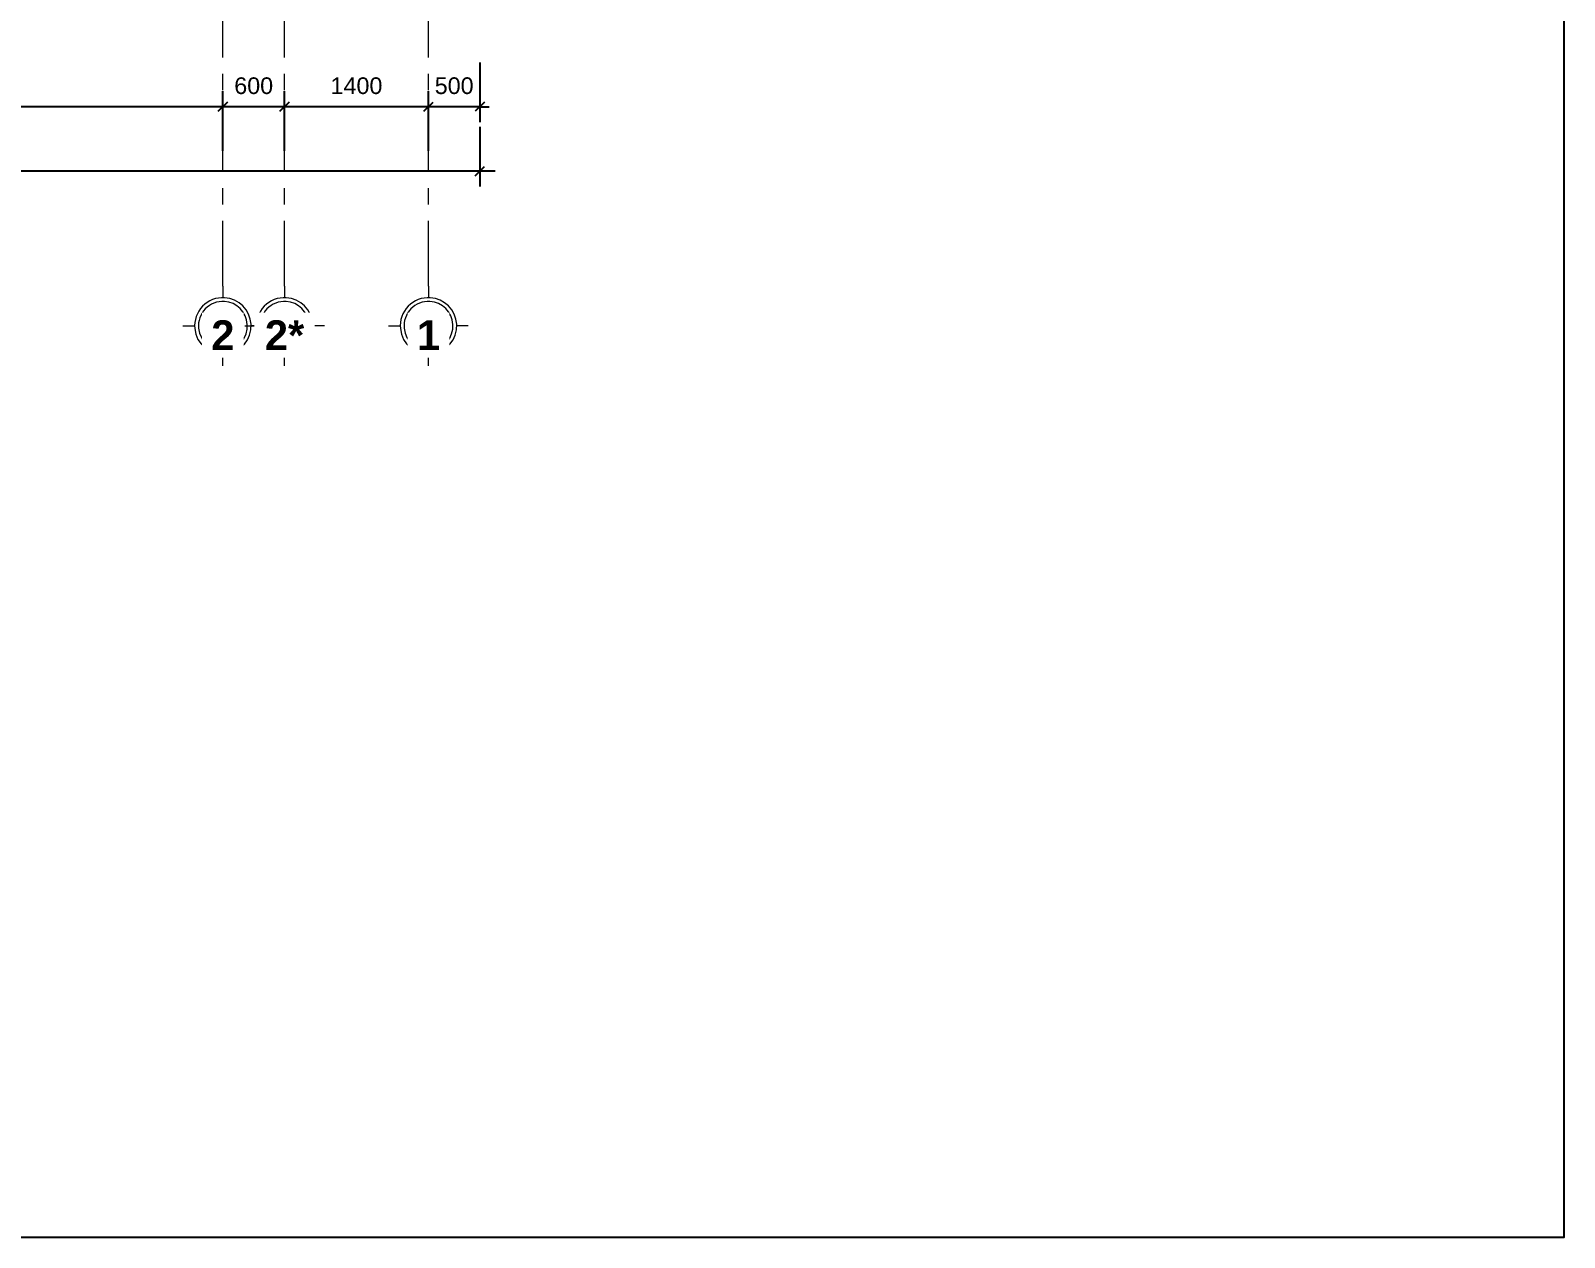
# Model space of a CAD drawing. Header units: millimetres. Extents: x 2164007 to 2324354, y -2513385 to -2308978.
# Drawn here: x 2309068 to 2323986, y -2476776 to -2465040 of the extents above; entities that cross this region are included whole.
import ezdxf

# ---------------------------------------------------------------- set-up
doc = ezdxf.new("R2010")
doc.units = ezdxf.units.MM
doc.linetypes.add('Grid Line', pattern=[22.225, 12.7, -3.175, 3.175, -3.175])
doc.layers.add('5', color=5, linetype='Continuous')
for name, color, linetype, lineweight in [('A-ANNO-DIMS', 211, 'Continuous', 9), ('S-GRID', 8, 'Continuous', 9), ('S-GRID-IDEN', 8, 'Continuous', 9)]:
    doc.layers.add(name, color=color, linetype=linetype, lineweight=lineweight)
doc.styles.add('Arial_1', font='arial.ttf', dxfattribs={"height": 162.282934})
doc.styles.add('Arial_B', font='arialbd.ttf', dxfattribs={"height": 190.266788})
doc.dimstyles.new('Dim_dai_ca_vu', dxfattribs={"dimscale": 304.8, "dimtxt": 165, "dimasz": 0.292969, "dimexe": 0.492126, "dimexo": 0.0625, "dimgap": 0.393701, "dimtad": 1, "dimdec": 0, "dimzin": 0, "dimdsep": 46, "dimtxsty": 'Arial_1', "dimblk1": 'OBLIQUE', "dimblk2": 'OBLIQUE', "dimsah": 1, "dimcen": 0.09, "dimdle": 0.492126, "dimadec": 0, "dimazin": 0, "dimtfac": 1, "dimtdec": 4, "dimtix": 1, "dimtmove": 0, "dimatfit": 3, "dimfxl": 0.984252, "dimfxlon": 1, "dimtvp": 1, "dimtfill": 1, "dimtolj": 1, "dimtzin": 0, "dimarcsym": 2})

# ---------------------------------------------------------------- blocks, each defined once
blk = doc.blocks.new('Grid - Structural Grid-308830-MC 3-3')
at = {"layer": 'S-GRID-IDEN'}
for p, q in [((-7497, -3808), (-7497, -3920)), ((-7885, -4195), (-7772, -4195)), ((-7110, -4195), (-7222, -4195)), ((-7497, -4583), (-7497, -4470))]:
    blk.add_line(p, q, dxfattribs=at)
at = {"layer": 'S-GRID-IDEN', "lineweight": 13}
for start, end in [(86.5906, 185.4173), (3.4094, 86.5906), (185.4173, 275.4173), (275.4173, 3.4094)]:
    blk.add_arc((-7497, -4195), 275, start, end, dxfattribs=at)
at = {"layer": 'S-GRID-IDEN'}
for start, end in [(86.5906, 185.4173), (3.4094, 86.5906), (185.4173, 275.4173), (275.4173, 3.4094)]:
    blk.add_arc((-7497, -4195), 238, start, end, dxfattribs=at)
blk = doc.blocks.new('_Oblique')
at = {"color": 0, "linetype": 'ByBlock', "lineweight": -2}
blk.add_line((-0.5, -0.5), (0.5, 0.5), dxfattribs=at)
blk = doc.blocks.new('*D623')
at = {"layer": 'A-ANNO-DIMS', "color": 0, "lineweight": -2}
for p, q in [((2313437, -2465348), (2313437, -2465929)), ((2312937, -2466210), (2312937, -2465629)), ((2312937, -2465779), (2312848, -2465779)), ((2313437, -2465779), (2312937, -2465779)), ((2313437, -2465779), (2313526, -2465779))]:
    blk.add_line(p, q, dxfattribs=at)
at = {"layer": 'Defpoints', "color": 0}
for p in [(2313437, -2465329), (2312937, -2465779), (2312937, -2466229)]:
    blk.add_point(p, dxfattribs=at)
at = {"layer": 'A-ANNO-DIMS', "color": 0, "lineweight": -2, "xscale": 89.296875, "yscale": 89.296875, "zscale": 89.296875}
blk.add_blockref('_Oblique', (2312937, -2465779), dxfattribs=at)
at = {"layer": 'A-ANNO-DIMS', "color": 0, "lineweight": -2, "xscale": 89.296875, "yscale": 89.296875, "zscale": 89.296875, "rotation": 180}
blk.add_blockref('_Oblique', (2313437, -2465779), dxfattribs=at)
at = {"layer": 'A-ANNO-DIMS', "color": 0, "insert": (2313187, -2465576), "char_height": 162.3, "attachment_point": 5, "style": 'Arial_1', "bg_fill": 3, "box_fill_scale": 1.1, "bg_fill_color": 256, "bg_fill_true_color": 13158600, "bg_fill_transparency": 8893920}
blk.add_mtext('\\A1;500', dxfattribs=at)
blk = doc.blocks.new('*D624')
at = {"layer": 'A-ANNO-DIMS', "color": 0, "lineweight": -2}
for p, q in [((2311537, -2466210), (2311537, -2465629)), ((2312937, -2466210), (2312937, -2465629)), ((2313087, -2465779), (2311387, -2465779))]:
    blk.add_line(p, q, dxfattribs=at)
at = {"layer": 'Defpoints', "color": 0}
for p in [(2311537, -2465779), (2311537, -2466229), (2312937, -2466229)]:
    blk.add_point(p, dxfattribs=at)
at = {"layer": 'A-ANNO-DIMS', "color": 0, "lineweight": -2, "xscale": 89.296875, "yscale": 89.296875, "zscale": 89.296875, "rotation": 180}
blk.add_blockref('_Oblique', (2311537, -2465779), dxfattribs=at)
at = {"layer": 'A-ANNO-DIMS', "color": 0, "lineweight": -2, "xscale": 89.296875, "yscale": 89.296875, "zscale": 89.296875}
blk.add_blockref('_Oblique', (2312937, -2465779), dxfattribs=at)
at = {"layer": 'A-ANNO-DIMS', "color": 0, "insert": (2312237, -2465576), "char_height": 162.3, "attachment_point": 5, "style": 'Arial_1', "bg_fill": 3, "box_fill_scale": 1.1, "bg_fill_color": 256, "bg_fill_true_color": 13158600, "bg_fill_transparency": 8889372}
blk.add_mtext('\\A1;1400', dxfattribs=at)
blk = doc.blocks.new('*D625')
at = {"layer": 'A-ANNO-DIMS', "color": 0, "lineweight": -2}
for p, q in [((2310937, -2466210), (2310937, -2465629)), ((2311537, -2466210), (2311537, -2465629)), ((2311687, -2465779), (2310787, -2465779))]:
    blk.add_line(p, q, dxfattribs=at)
at = {"layer": 'Defpoints', "color": 0}
for p in [(2310937, -2465779), (2310937, -2466229), (2311537, -2466229)]:
    blk.add_point(p, dxfattribs=at)
at = {"layer": 'A-ANNO-DIMS', "color": 0, "lineweight": -2, "xscale": 89.296875, "yscale": 89.296875, "zscale": 89.296875, "rotation": 180}
blk.add_blockref('_Oblique', (2310937, -2465779), dxfattribs=at)
at = {"layer": 'A-ANNO-DIMS', "color": 0, "lineweight": -2, "xscale": 89.296875, "yscale": 89.296875, "zscale": 89.296875}
blk.add_blockref('_Oblique', (2311537, -2465779), dxfattribs=at)
at = {"layer": 'A-ANNO-DIMS', "color": 0, "insert": (2311237, -2465576), "char_height": 162.3, "attachment_point": 5, "style": 'Arial_1', "bg_fill": 3, "box_fill_scale": 1.1, "bg_fill_color": 256, "bg_fill_true_color": 13158600, "bg_fill_transparency": 8898208}
blk.add_mtext('\\A1;600', dxfattribs=at)
blk = doc.blocks.new('*D626')
at = {"layer": 'A-ANNO-DIMS', "color": 0, "lineweight": -2}
for p, q in [((2305237, -2466210), (2305237, -2465629)), ((2310937, -2466210), (2310937, -2465629)), ((2311087, -2465779), (2305087, -2465779))]:
    blk.add_line(p, q, dxfattribs=at)
at = {"layer": 'Defpoints', "color": 0}
for p in [(2305237, -2465779), (2305237, -2466229), (2310937, -2466229)]:
    blk.add_point(p, dxfattribs=at)
at = {"layer": 'A-ANNO-DIMS', "color": 0, "lineweight": -2, "xscale": 89.296875, "yscale": 89.296875, "zscale": 89.296875, "rotation": 180}
blk.add_blockref('_Oblique', (2305237, -2465779), dxfattribs=at)
at = {"layer": 'A-ANNO-DIMS', "color": 0, "lineweight": -2, "xscale": 89.296875, "yscale": 89.296875, "zscale": 89.296875}
blk.add_blockref('_Oblique', (2310937, -2465779), dxfattribs=at)
at = {"layer": 'A-ANNO-DIMS', "color": 0, "insert": (2308087, -2465576), "char_height": 162.3, "attachment_point": 5, "style": 'Arial_1', "bg_fill": 3, "box_fill_scale": 1.1, "bg_fill_color": 256, "bg_fill_true_color": 13158600, "bg_fill_transparency": 5328856}
blk.add_mtext('\\A1;5700', dxfattribs=at)
blk = doc.blocks.new('*D630')
at = {"layer": 'A-ANNO-DIMS', "color": 0, "lineweight": -2}
for p, q in [((2313437, -2465976), (2313437, -2466557)), ((2291637, -2466838), (2291637, -2466257)), ((2313587, -2466407), (2291487, -2466407))]:
    blk.add_line(p, q, dxfattribs=at)
at = {"layer": 'Defpoints', "color": 0}
for p in [(2313437, -2465957), (2291637, -2466407), (2291637, -2466857)]:
    blk.add_point(p, dxfattribs=at)
at = {"layer": 'A-ANNO-DIMS', "color": 0, "lineweight": -2, "xscale": 89.296875, "yscale": 89.296875, "zscale": 89.296875, "rotation": 180}
blk.add_blockref('_Oblique', (2291637, -2466407), dxfattribs=at)
at = {"layer": 'A-ANNO-DIMS', "color": 0, "lineweight": -2, "xscale": 89.296875, "yscale": 89.296875, "zscale": 89.296875}
blk.add_blockref('_Oblique', (2313437, -2466407), dxfattribs=at)
at = {"layer": 'A-ANNO-DIMS', "color": 0, "insert": (2302537, -2466204), "char_height": 162.3, "attachment_point": 5, "style": 'Arial_1', "bg_fill": 3, "box_fill_scale": 1.1, "bg_fill_color": 256, "bg_fill_true_color": 13158600, "bg_fill_transparency": 363368}
blk.add_mtext('\\A1;21800', dxfattribs=at)

msp = doc.modelspace()

# ---------------------------------------------------------------- linework, layer by layer
at = {"layer": '5'}
msp.add_lwpolyline([(2283289.3, -2476776.3), (2323985.9, -2476776.3), (2323985.9, -2447998), (2283289.3, -2447998)], close=True, dxfattribs=at)
at = {"layer": 'S-GRID', "linetype": 'Grid Line', "ltscale": 50}
for p, q in [((2310937.1, -2467524.1), (2310937.1, -2453513.6)), ((2311537.1, -2467524.1), (2311537.1, -2453513.6)), ((2312937.1, -2467524.1), (2312937.1, -2453513.6))]:
    msp.add_line(p, q, dxfattribs=at)

# ---------------------------------------------------------------- block references
at = {"layer": 'S-GRID-IDEN'}
for p in [(2318434.3, -2463716.6), (2320434.3, -2463716.6)]:
    msp.add_blockref('Grid - Structural Grid-308830-MC 3-3', p, dxfattribs=at)

# ---------------------------------------------------------------- next in the draw order: texts
at = {"layer": 'S-GRID-IDEN', "char_height": 289.967, "width": 260.604, "attachment_point": 2, "line_spacing_factor": 0.938532, "style": 'Arial_B', "bg_fill": 3, "box_fill_scale": 1.25, "bg_fill_color": 0, "bg_fill_transparency": 0}
for s, insert in [('\\fArial|b1|i0|c163|p34|;2', (2310937, -2467856.7)), ('\\fArial|b1|i0|c163|p34|;1', (2312937, -2467856.7))]:
    msp.add_mtext(s, dxfattribs=dict(at, insert=insert))

# ---------------------------------------------------------------- next in the draw order: dimensions: what is measured, and where the dimension line sits
at = {"layer": 'A-ANNO-DIMS'}
dim = msp.add_linear_dim(base=(2312937.1, -2465779.1), p1=(2313437.1, -2465329.1), p2=(2312937.1, -2466229.1), dimstyle='Dim_dai_ca_vu', override={"dimpost": '<>', "dimfxl": 1029.563014}, dxfattribs=at)
dim.commit()
dim.dimension.update_dxf_attribs({"geometry": '*D623', "text_midpoint": (2313187.1, -2465576.2)})

# ---------------------------------------------------------------- next in the draw order: block references
at = {"layer": 'S-GRID-IDEN'}
msp.add_blockref('Grid - Structural Grid-308830-MC 3-3', (2319034.3, -2463716.6), dxfattribs=at)

# ---------------------------------------------------------------- next in the draw order: dimensions: what is measured, and where the dimension line sits
at = {"layer": 'A-ANNO-DIMS'}
dim = msp.add_linear_dim(base=(2311537.1, -2465779.1), p1=(2312937.1, -2466229.1), p2=(2311537.1, -2466229.1), dimstyle='Dim_dai_ca_vu', override={"dimpost": '<>', "dimfxl": 1400}, dxfattribs=at)
dim.commit()
dim.dimension.update_dxf_attribs({"geometry": '*D624', "text_midpoint": (2312237.1, -2465576.2)})

# ---------------------------------------------------------------- next in the draw order: texts
at = {"layer": 'S-GRID-IDEN', "insert": (2311537, -2467856.7), "char_height": 289.97, "width": 442.341, "attachment_point": 2, "line_spacing_factor": 0.938532, "style": 'Arial_B', "bg_fill": 3, "box_fill_scale": 1.25, "bg_fill_color": 0, "bg_fill_transparency": 0}
msp.add_mtext('2*', dxfattribs=at)

# ---------------------------------------------------------------- next in the draw order: dimensions: what is measured, and where the dimension line sits
at = {"layer": 'A-ANNO-DIMS'}
dim = msp.add_linear_dim(base=(2310937.1, -2465779.1), p1=(2311537.1, -2466229.1), p2=(2310937.1, -2466229.1), dimstyle='Dim_dai_ca_vu', override={"dimpost": '<>', "dimfxl": 600}, dxfattribs=at)
dim.commit()
dim.dimension.update_dxf_attribs({"geometry": '*D625', "text_midpoint": (2311237.1, -2465576.2)})

# ---------------------------------------------------------------- next in the draw order: dimensions: what is measured, and where the dimension line sits
dim = msp.add_linear_dim(base=(2305237.1, -2465779.1), p1=(2310937.1, -2466229.1), p2=(2305237.1, -2466229.1), dimstyle='Dim_dai_ca_vu', override={"dimpost": '<>', "dimfxl": 5700}, dxfattribs=at)
dim.commit()
dim.dimension.update_dxf_attribs({"geometry": '*D626', "text_midpoint": (2308087.1, -2465576.2)})

# ---------------------------------------------------------------- next in the draw order: dimensions: what is measured, and where the dimension line sits
dim = msp.add_linear_dim(base=(2291637.1, -2466406.7), p1=(2313437.1, -2465956.7), p2=(2291637.1, -2466856.7), dimstyle='Dim_dai_ca_vu', override={"dimpost": '<>', "dimfxl": 21818.570072}, dxfattribs=at)
dim.commit()
dim.dimension.update_dxf_attribs({"geometry": '*D630', "text_midpoint": (2302537.1, -2466203.8)})

doc.saveas('drawing.dxf')
